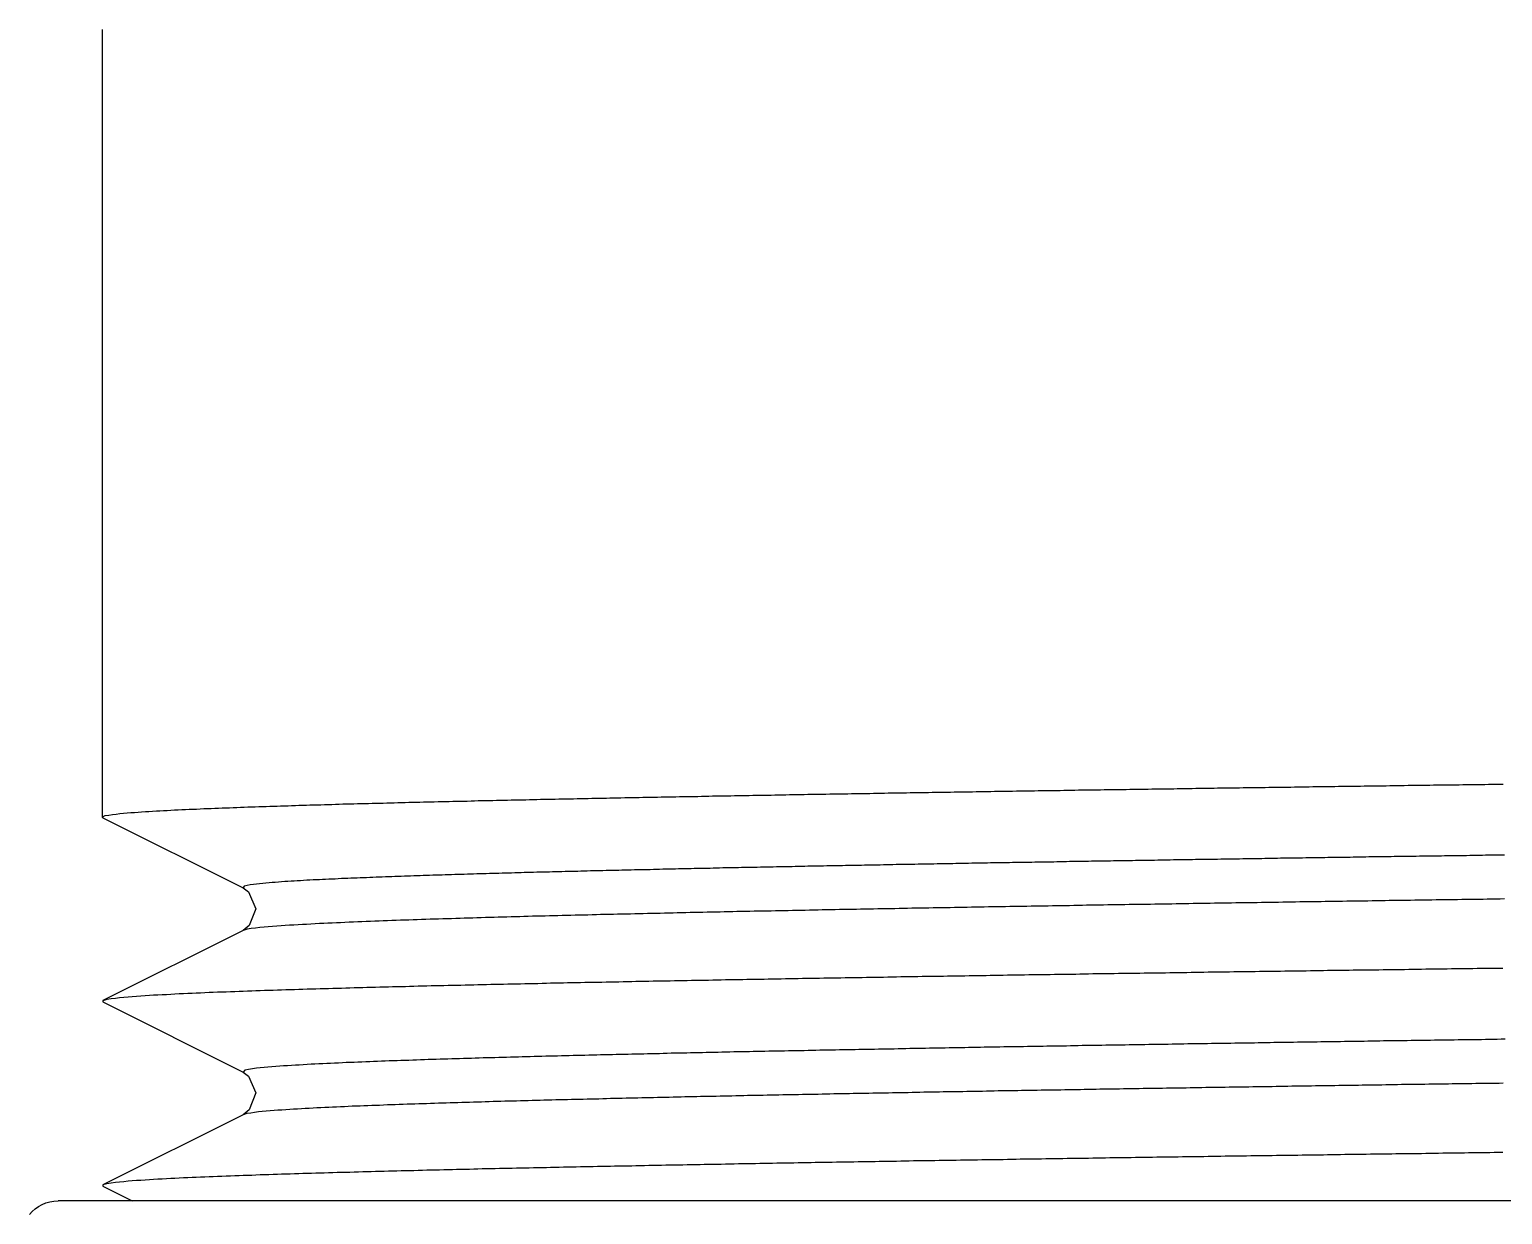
# Model space of a CAD drawing. Header units: millimetres. Extents: x 0 to 3800, y -67 to 2530.
# Drawn here: x 2321.66 to 2333.98, y 898.59 to 908.49 of the extents above; entities that cross this region are included whole.
import ezdxf

# ---------------------------------------------------------------- set-up
doc = ezdxf.new("R2010")
doc.units = ezdxf.units.MM
doc.layers.add('내부선 및 부속', color=4, linetype='Continuous')

msp = doc.modelspace()

# ---------------------------------------------------------------- linework, layer by layer
at = {"layer": '내부선 및 부속', "linetype": 'Continuous'}
for p, q in [((2322.27, 908.494), (2322.27, 901.911)), ((2322.276, 901.905), (2322.27, 901.911)), ((2322.276, 901.905), (2323.449, 901.318)), ((2323.449, 900.963), (2322.276, 900.377)), ((2322.276, 900.377), (2322.276, 900.365)), ((2322.276, 900.365), (2323.449, 899.778)), ((2323.449, 899.423), (2322.276, 898.837)), ((2322.276, 898.837), (2322.276, 898.825)), ((2322.276, 898.825), (2322.521, 898.703)), ((2363.7, 898.703), (2321.902, 898.703))]:
    msp.add_line(p, q, dxfattribs=at)
at = {"layer": '내부선 및 부속', "linetype": 'Continuous', "flags": 128}
for points in [[(2322.27, 901.91), (2322.297, 901.923), (2322.326, 901.928), (2322.357, 901.933), (2322.388, 901.936), (2322.419, 901.94), (2322.449, 901.942), (2322.479, 901.945), (2322.51, 901.948), (2322.54, 901.95), (2322.571, 901.952), (2322.601, 901.954), (2322.632, 901.956), (2322.662, 901.958), (2322.693, 901.96), (2322.724, 901.962), (2322.754, 901.963), (2322.785, 901.965), (2322.815, 901.967), (2322.846, 901.968), (2322.876, 901.97), (2322.907, 901.971), (2322.937, 901.973), (2322.968, 901.974), (2322.999, 901.976), (2323.029, 901.977), (2323.06, 901.978), (2323.09, 901.98), (2323.121, 901.981), (2323.152, 901.982), (2323.182, 901.983), (2323.213, 901.985), (2323.243, 901.986), (2323.274, 901.987), (2323.304, 901.988), (2323.335, 901.989), (2323.366, 901.99), (2323.396, 901.992), (2323.427, 901.993), (2323.457, 901.994), (2323.488, 901.995), (2323.519, 901.996), (2323.549, 901.997), (2323.58, 901.998), (2323.61, 901.999), (2323.641, 902), (2323.672, 902.001), (2323.702, 902.002), (2323.733, 902.003), (2323.763, 902.004), (2323.794, 902.005), (2323.825, 902.006), (2323.855, 902.007), (2323.886, 902.008), (2323.916, 902.009), (2323.947, 902.01), (2323.978, 902.011), (2324.008, 902.012), (2324.039, 902.013), (2324.069, 902.013), (2324.1, 902.014), (2324.13, 902.015), (2324.161, 902.016), (2324.192, 902.017), (2324.222, 902.018), (2324.253, 902.019), (2324.283, 902.02), (2324.314, 902.02), (2324.345, 902.021), (2324.375, 902.022), (2324.406, 902.023), (2324.436, 902.024), (2324.467, 902.024), (2324.498, 902.025), (2324.528, 902.026), (2324.559, 902.027), (2324.589, 902.028), (2324.62, 902.028), (2324.651, 902.029), (2324.681, 902.03), (2324.712, 902.031), (2324.742, 902.032), (2324.773, 902.032), (2324.804, 902.033), (2324.834, 902.034), (2324.865, 902.035), (2324.895, 902.035), (2324.926, 902.036), (2324.957, 902.037), (2324.987, 902.038), (2325.018, 902.038), (2325.048, 902.039), (2325.079, 902.04), (2325.11, 902.04), (2325.14, 902.041), (2325.171, 902.042), (2325.202, 902.043), (2325.232, 902.043), (2325.263, 902.044), (2325.293, 902.045), (2325.324, 902.045), (2325.324, 902.045), (2325.355, 902.046), (2325.385, 902.047), (2325.416, 902.048), (2325.446, 902.048), (2325.477, 902.049), (2325.508, 902.05), (2325.538, 902.05), (2325.569, 902.051), (2325.599, 902.052), (2325.63, 902.052), (2325.661, 902.053), (2325.691, 902.054), (2325.722, 902.054), (2325.752, 902.055), (2325.783, 902.056), (2325.814, 902.056), (2325.844, 902.057), (2325.875, 902.057), (2325.905, 902.058), (2325.936, 902.059), (2325.967, 902.059), (2325.997, 902.06), (2326.028, 902.061), (2326.058, 902.061), (2326.089, 902.062), (2326.12, 902.063), (2326.15, 902.063), (2326.181, 902.064), (2326.211, 902.064), (2326.242, 902.065), (2326.273, 902.066), (2326.303, 902.066), (2326.334, 902.067), (2326.364, 902.068), (2326.395, 902.068), (2326.426, 902.069), (2326.456, 902.069), (2326.487, 902.07), (2326.517, 902.071), (2326.548, 902.071), (2326.579, 902.072), (2326.609, 902.072), (2326.64, 902.073), (2326.67, 902.074), (2326.701, 902.074), (2326.732, 902.075), (2326.762, 902.075), (2326.793, 902.076), (2326.824, 902.076), (2326.854, 902.077), (2326.885, 902.078), (2326.915, 902.078), (2326.946, 902.079), (2326.977, 902.079), (2327.007, 902.08), (2327.038, 902.08), (2327.068, 902.081), (2327.099, 902.082), (2327.13, 902.082), (2327.16, 902.083), (2327.191, 902.083), (2327.221, 902.084), (2327.252, 902.084), (2327.283, 902.085), (2327.313, 902.086), (2327.344, 902.086), (2327.374, 902.087), (2327.405, 902.087), (2327.436, 902.088), (2327.466, 902.088), (2327.497, 902.089), (2327.527, 902.089), (2327.558, 902.09), (2327.589, 902.09), (2327.619, 902.091), (2327.65, 902.092), (2327.68, 902.092), (2327.711, 902.093), (2327.742, 902.093), (2327.772, 902.094), (2327.803, 902.094), (2327.834, 902.095), (2327.864, 902.095), (2327.895, 902.096), (2327.925, 902.096), (2327.956, 902.097), (2327.987, 902.097), (2328.017, 902.098), (2328.048, 902.099), (2328.078, 902.099), (2328.109, 902.1), (2328.14, 902.1), (2328.17, 902.101), (2328.201, 902.101), (2328.231, 902.102), (2328.262, 902.102), (2328.293, 902.103), (2328.323, 902.103), (2328.354, 902.104), (2328.384, 902.104), (2328.384, 902.104), (2328.415, 902.105), (2328.446, 902.105), (2328.476, 902.106), (2328.507, 902.106), (2328.537, 902.107), (2328.568, 902.107), (2328.599, 902.108), (2328.629, 902.108), (2328.66, 902.109), (2328.69, 902.109), (2328.721, 902.11), (2328.752, 902.11), (2328.782, 902.111), (2328.813, 902.111), (2328.844, 902.112), (2328.874, 902.112), (2328.905, 902.113), (2328.935, 902.113), (2328.966, 902.114), (2328.997, 902.114), (2329.027, 902.115), (2329.058, 902.115), (2329.088, 902.116), (2329.119, 902.116), (2329.15, 902.117), (2329.18, 902.117), (2329.211, 902.118), (2329.241, 902.118), (2329.272, 902.119), (2329.303, 902.119), (2329.333, 902.12), (2329.364, 902.12), (2329.394, 902.121), (2329.425, 902.121), (2329.456, 902.122), (2329.486, 902.122), (2329.517, 902.123), (2329.547, 902.123), (2329.578, 902.124), (2329.609, 902.124), (2329.639, 902.124), (2329.67, 902.125), (2329.701, 902.125), (2329.731, 902.126), (2329.762, 902.126), (2329.792, 902.127), (2329.823, 902.127), (2329.854, 902.128), (2329.884, 902.128), (2329.915, 902.129), (2329.945, 902.129), (2329.976, 902.13), (2330.007, 902.13), (2330.037, 902.131), (2330.068, 902.131), (2330.098, 902.132), (2330.129, 902.132), (2330.16, 902.132), (2330.19, 902.133), (2330.221, 902.133), (2330.251, 902.134), (2330.282, 902.134), (2330.313, 902.135), (2330.343, 902.135), (2330.374, 902.136), (2330.404, 902.136), (2330.435, 902.137), (2330.466, 902.137), (2330.496, 902.138), (2330.527, 902.138), (2330.557, 902.138), (2330.588, 902.139), (2330.619, 902.139), (2330.649, 902.14), (2330.68, 902.14), (2330.711, 902.141), (2330.741, 902.141), (2330.772, 902.142), (2330.802, 902.142), (2330.833, 902.142), (2330.864, 902.143), (2330.894, 902.143), (2330.925, 902.144), (2330.955, 902.144), (2330.986, 902.145), (2331.017, 902.145), (2331.047, 902.146), (2331.078, 902.146), (2331.108, 902.147), (2331.139, 902.147), (2331.17, 902.147), (2331.2, 902.148), (2331.231, 902.148), (2331.261, 902.149), (2331.292, 902.149), (2331.323, 902.15), (2331.353, 902.15), (2331.384, 902.15), (2331.415, 902.151), (2331.445, 902.151), (2331.445, 902.151), (2331.476, 902.152), (2331.506, 902.152), (2331.537, 902.153), (2331.568, 902.153), (2331.598, 902.154), (2331.629, 902.154), (2331.659, 902.154), (2331.69, 902.155), (2331.721, 902.155), (2331.751, 902.156), (2331.782, 902.156), (2331.812, 902.157), (2331.843, 902.157), (2331.874, 902.157), (2331.904, 902.158), (2331.935, 902.158), (2331.965, 902.159), (2331.996, 902.159), (2332.027, 902.16), (2332.057, 902.16), (2332.088, 902.16), (2332.118, 902.161), (2332.149, 902.161), (2332.18, 902.162), (2332.21, 902.162), (2332.241, 902.163), (2332.272, 902.163), (2332.302, 902.163), (2332.333, 902.164), (2332.363, 902.164), (2332.394, 902.165), (2332.425, 902.165), (2332.455, 902.166), (2332.486, 902.166), (2332.516, 902.166), (2332.547, 902.167), (2332.578, 902.167), (2332.608, 902.168), (2332.639, 902.168), (2332.669, 902.169), (2332.7, 902.169), (2332.731, 902.169), (2332.761, 902.17), (2332.792, 902.17), (2332.822, 902.171), (2332.853, 902.171), (2332.884, 902.171), (2332.914, 902.172), (2332.945, 902.172), (2332.975, 902.173), (2333.006, 902.173), (2333.037, 902.174), (2333.067, 902.174), (2333.098, 902.174), (2333.129, 902.175), (2333.159, 902.175), (2333.19, 902.176), (2333.22, 902.176), (2333.251, 902.176), (2333.282, 902.177), (2333.312, 902.177), (2333.343, 902.178), (2333.373, 902.178), (2333.404, 902.179), (2333.435, 902.179), (2333.465, 902.179), (2333.496, 902.18), (2333.526, 902.18), (2333.557, 902.181), (2333.588, 902.181), (2333.618, 902.181), (2333.649, 902.182), (2333.679, 902.182), (2333.71, 902.183), (2333.741, 902.183), (2333.771, 902.183), (2333.802, 902.184), (2333.833, 902.184), (2333.863, 902.185), (2333.894, 902.185), (2333.924, 902.185), (2333.955, 902.186), (2333.986, 902.186)], [(2333.996, 901.593), (2333.97, 901.593), (2333.944, 901.592), (2333.917, 901.592), (2333.891, 901.592), (2333.865, 901.591), (2333.838, 901.591), (2333.812, 901.59), (2333.786, 901.59), (2333.759, 901.59), (2333.733, 901.589), (2333.707, 901.589), (2333.68, 901.588), (2333.654, 901.588), (2333.627, 901.588), (2333.601, 901.587), (2333.575, 901.587), (2333.548, 901.587), (2333.522, 901.586), (2333.496, 901.586), (2333.469, 901.585), (2333.443, 901.585), (2333.417, 901.585), (2333.39, 901.584), (2333.364, 901.584), (2333.337, 901.584), (2333.311, 901.583), (2333.285, 901.583), (2333.258, 901.582), (2333.232, 901.582), (2333.206, 901.582), (2333.179, 901.581), (2333.153, 901.581), (2333.127, 901.58), (2333.1, 901.58), (2333.074, 901.58), (2333.048, 901.579), (2333.021, 901.579), (2332.995, 901.579), (2332.968, 901.578), (2332.942, 901.578), (2332.916, 901.577), (2332.889, 901.577), (2332.863, 901.577), (2332.837, 901.576), (2332.81, 901.576), (2332.784, 901.575), (2332.758, 901.575), (2332.731, 901.575), (2332.705, 901.574), (2332.678, 901.574), (2332.652, 901.573), (2332.626, 901.573), (2332.599, 901.573), (2332.573, 901.572), (2332.547, 901.572), (2332.52, 901.572), (2332.494, 901.571), (2332.468, 901.571), (2332.441, 901.57), (2332.415, 901.57), (2332.389, 901.57), (2332.362, 901.569), (2332.336, 901.569), (2332.309, 901.568), (2332.283, 901.568), (2332.257, 901.568), (2332.257, 901.568), (2332.23, 901.567), (2332.204, 901.567), (2332.178, 901.566), (2332.151, 901.566), (2332.125, 901.566), (2332.099, 901.565), (2332.072, 901.565), (2332.046, 901.564), (2332.019, 901.564), (2331.993, 901.564), (2331.967, 901.563), (2331.94, 901.563), (2331.914, 901.562), (2331.888, 901.562), (2331.861, 901.562), (2331.835, 901.561), (2331.809, 901.561), (2331.782, 901.56), (2331.756, 901.56), (2331.73, 901.56), (2331.703, 901.559), (2331.677, 901.559), (2331.65, 901.558), (2331.624, 901.558), (2331.598, 901.557), (2331.571, 901.557), (2331.545, 901.557), (2331.519, 901.556), (2331.492, 901.556), (2331.466, 901.555), (2331.44, 901.555), (2331.413, 901.555), (2331.387, 901.554), (2331.361, 901.554), (2331.334, 901.553), (2331.308, 901.553), (2331.281, 901.553), (2331.255, 901.552), (2331.229, 901.552), (2331.202, 901.551), (2331.176, 901.551), (2331.15, 901.55), (2331.123, 901.55), (2331.097, 901.55), (2331.071, 901.549), (2331.044, 901.549), (2331.018, 901.548), (2330.991, 901.548), (2330.965, 901.548), (2330.939, 901.547), (2330.912, 901.547), (2330.886, 901.546), (2330.86, 901.546), (2330.833, 901.545), (2330.807, 901.545), (2330.781, 901.545), (2330.754, 901.544), (2330.728, 901.544), (2330.702, 901.543), (2330.675, 901.543), (2330.649, 901.542), (2330.622, 901.542), (2330.596, 901.542), (2330.57, 901.541), (2330.543, 901.541), (2330.517, 901.54), (2330.491, 901.54), (2330.464, 901.539), (2330.438, 901.539), (2330.412, 901.539), (2330.385, 901.538), (2330.359, 901.538), (2330.333, 901.537), (2330.306, 901.537), (2330.28, 901.536), (2330.253, 901.536), (2330.227, 901.535), (2330.201, 901.535), (2330.174, 901.535), (2330.148, 901.534), (2330.122, 901.534), (2330.095, 901.533), (2330.069, 901.533), (2330.043, 901.532), (2330.016, 901.532), (2329.99, 901.532), (2329.963, 901.531), (2329.937, 901.531), (2329.911, 901.53), (2329.884, 901.53), (2329.858, 901.529), (2329.832, 901.529), (2329.805, 901.528), (2329.779, 901.528), (2329.753, 901.527), (2329.726, 901.527), (2329.7, 901.527), (2329.674, 901.526), (2329.647, 901.526), (2329.621, 901.525), (2329.621, 901.525), (2329.594, 901.525), (2329.568, 901.524), (2329.542, 901.524), (2329.515, 901.523), (2329.489, 901.523), (2329.463, 901.522), (2329.436, 901.522), (2329.41, 901.522), (2329.384, 901.521), (2329.357, 901.521), (2329.331, 901.52), (2329.305, 901.52), (2329.278, 901.519), (2329.252, 901.519), (2329.225, 901.518), (2329.199, 901.518), (2329.173, 901.517), (2329.146, 901.517), (2329.12, 901.516), (2329.094, 901.516), (2329.067, 901.515), (2329.041, 901.515), (2329.015, 901.514), (2328.988, 901.514), (2328.962, 901.514), (2328.936, 901.513), (2328.909, 901.513), (2328.883, 901.512), (2328.856, 901.512), (2328.83, 901.511), (2328.804, 901.511), (2328.777, 901.51), (2328.751, 901.51), (2328.725, 901.509), (2328.698, 901.509), (2328.672, 901.508), (2328.646, 901.508), (2328.619, 901.507), (2328.593, 901.507), (2328.567, 901.506), (2328.54, 901.506), (2328.514, 901.505), (2328.487, 901.505), (2328.461, 901.504), (2328.435, 901.504), (2328.408, 901.503), (2328.382, 901.503), (2328.356, 901.502), (2328.329, 901.502), (2328.303, 901.501), (2328.277, 901.501), (2328.25, 901.5), (2328.224, 901.5), (2328.198, 901.499), (2328.171, 901.499), (2328.145, 901.498), (2328.118, 901.498), (2328.092, 901.497), (2328.066, 901.497), (2328.039, 901.496), (2328.013, 901.496), (2327.987, 901.495), (2327.96, 901.495), (2327.934, 901.494), (2327.908, 901.494), (2327.881, 901.493), (2327.855, 901.493), (2327.828, 901.492), (2327.802, 901.491), (2327.776, 901.491), (2327.749, 901.49), (2327.723, 901.49), (2327.697, 901.489), (2327.67, 901.489), (2327.644, 901.488), (2327.618, 901.488), (2327.591, 901.487), (2327.565, 901.487), (2327.539, 901.486), (2327.512, 901.486), (2327.486, 901.485), (2327.46, 901.485), (2327.433, 901.484), (2327.407, 901.483), (2327.38, 901.483), (2327.354, 901.482), (2327.328, 901.482), (2327.301, 901.481), (2327.275, 901.481), (2327.249, 901.48), (2327.222, 901.48), (2327.196, 901.479), (2327.17, 901.478), (2327.143, 901.478), (2327.117, 901.477), (2327.091, 901.477), (2327.064, 901.476), (2327.038, 901.476), (2327.011, 901.475), (2326.985, 901.474), (2326.985, 901.474), (2326.959, 901.474), (2326.932, 901.473), (2326.906, 901.473), (2326.88, 901.472), (2326.853, 901.471), (2326.827, 901.471), (2326.801, 901.47), (2326.774, 901.47), (2326.748, 901.469), (2326.722, 901.469), (2326.695, 901.468), (2326.669, 901.467), (2326.642, 901.467), (2326.616, 901.466), (2326.59, 901.465), (2326.563, 901.465), (2326.537, 901.464), (2326.511, 901.464), (2326.484, 901.463), (2326.458, 901.462), (2326.432, 901.462), (2326.405, 901.461), (2326.379, 901.461), (2326.353, 901.46), (2326.326, 901.459), (2326.3, 901.459), (2326.273, 901.458), (2326.247, 901.457), (2326.221, 901.457), (2326.194, 901.456), (2326.168, 901.455), (2326.142, 901.455), (2326.115, 901.454), (2326.089, 901.453), (2326.063, 901.453), (2326.036, 901.452), (2326.01, 901.451), (2325.984, 901.451), (2325.957, 901.45), (2325.931, 901.449), (2325.905, 901.449), (2325.878, 901.448), (2325.852, 901.447), (2325.825, 901.447), (2325.799, 901.446), (2325.773, 901.445), (2325.746, 901.445), (2325.72, 901.444), (2325.694, 901.443), (2325.667, 901.442), (2325.641, 901.442), (2325.615, 901.441), (2325.588, 901.44), (2325.562, 901.44), (2325.536, 901.439), (2325.509, 901.438), (2325.483, 901.437), (2325.457, 901.437), (2325.43, 901.436), (2325.404, 901.435), (2325.377, 901.434), (2325.351, 901.434), (2325.325, 901.433), (2325.298, 901.432), (2325.272, 901.431), (2325.246, 901.43), (2325.219, 901.43), (2325.193, 901.429), (2325.167, 901.428), (2325.14, 901.427), (2325.114, 901.426), (2325.088, 901.426), (2325.061, 901.425), (2325.035, 901.424), (2325.009, 901.423), (2324.982, 901.422), (2324.956, 901.421), (2324.93, 901.42), (2324.903, 901.42), (2324.877, 901.419), (2324.85, 901.418), (2324.824, 901.417), (2324.798, 901.416), (2324.771, 901.415), (2324.745, 901.414), (2324.719, 901.413), (2324.692, 901.412), (2324.666, 901.411), (2324.64, 901.41), (2324.613, 901.409), (2324.587, 901.408), (2324.561, 901.407), (2324.534, 901.406), (2324.508, 901.405), (2324.482, 901.404), (2324.455, 901.403), (2324.429, 901.402), (2324.403, 901.401), (2324.376, 901.4), (2324.35, 901.399), (2324.35, 901.399), (2324.324, 901.398), (2324.297, 901.397), (2324.271, 901.396), (2324.245, 901.395), (2324.218, 901.393), (2324.192, 901.392), (2324.166, 901.391), (2324.139, 901.39), (2324.113, 901.388), (2324.087, 901.387), (2324.06, 901.386), (2324.034, 901.385), (2324.008, 901.383), (2323.981, 901.382), (2323.955, 901.38), (2323.929, 901.379), (2323.902, 901.377), (2323.876, 901.376), (2323.85, 901.374), (2323.823, 901.372), (2323.797, 901.371), (2323.771, 901.369), (2323.744, 901.367), (2323.718, 901.365), (2323.692, 901.363), (2323.666, 901.361), (2323.639, 901.359), (2323.613, 901.356), (2323.587, 901.354), (2323.561, 901.351), (2323.535, 901.348), (2323.508, 901.344), (2323.482, 901.339), (2323.457, 901.334), (2323.449, 901.318), (2323.449, 901.318)], [(2323.449, 901.318), (2323.494, 901.286), (2323.556, 901.145), (2323.501, 901.003), (2323.449, 900.963)], [(2333.996, 901.226), (2333.96, 901.225), (2333.924, 901.225), (2333.889, 901.224), (2333.853, 901.224), (2333.817, 901.223), (2333.782, 901.223), (2333.746, 901.222), (2333.71, 901.222), (2333.675, 901.221), (2333.639, 901.221), (2333.604, 901.22), (2333.568, 901.22), (2333.532, 901.219), (2333.497, 901.219), (2333.461, 901.218), (2333.425, 901.218), (2333.39, 901.217), (2333.354, 901.217), (2333.318, 901.216), (2333.283, 901.215), (2333.247, 901.215), (2333.211, 901.214), (2333.176, 901.214), (2333.14, 901.213), (2333.104, 901.213), (2333.069, 901.212), (2333.033, 901.212), (2332.998, 901.211), (2332.962, 901.211), (2332.926, 901.21), (2332.891, 901.21), (2332.855, 901.209), (2332.819, 901.209), (2332.784, 901.208), (2332.748, 901.208), (2332.712, 901.207), (2332.677, 901.207), (2332.641, 901.206), (2332.605, 901.206), (2332.57, 901.205), (2332.534, 901.204), (2332.498, 901.204), (2332.463, 901.203), (2332.427, 901.203), (2332.392, 901.202), (2332.356, 901.202), (2332.32, 901.201), (2332.285, 901.201), (2332.249, 901.2), (2332.213, 901.2), (2332.178, 901.199), (2332.142, 901.199), (2332.106, 901.198), (2332.106, 901.198), (2332.071, 901.197), (2332.035, 901.197), (2331.999, 901.196), (2331.964, 901.196), (2331.928, 901.195), (2331.892, 901.195), (2331.857, 901.194), (2331.821, 901.194), (2331.786, 901.193), (2331.75, 901.193), (2331.714, 901.192), (2331.679, 901.191), (2331.643, 901.191), (2331.607, 901.19), (2331.572, 901.19), (2331.536, 901.189), (2331.5, 901.189), (2331.465, 901.188), (2331.429, 901.188), (2331.393, 901.187), (2331.358, 901.186), (2331.322, 901.186), (2331.286, 901.185), (2331.251, 901.185), (2331.215, 901.184), (2331.18, 901.184), (2331.144, 901.183), (2331.108, 901.183), (2331.073, 901.182), (2331.037, 901.181), (2331.001, 901.181), (2330.966, 901.18), (2330.93, 901.18), (2330.894, 901.179), (2330.859, 901.179), (2330.823, 901.178), (2330.787, 901.177), (2330.752, 901.177), (2330.716, 901.176), (2330.68, 901.176), (2330.645, 901.175), (2330.609, 901.175), (2330.574, 901.174), (2330.538, 901.173), (2330.502, 901.173), (2330.467, 901.172), (2330.431, 901.172), (2330.395, 901.171), (2330.36, 901.17), (2330.324, 901.17), (2330.288, 901.169), (2330.253, 901.169), (2330.217, 901.168), (2330.181, 901.167), (2330.146, 901.167), (2330.11, 901.166), (2330.074, 901.166), (2330.039, 901.165), (2330.003, 901.164), (2329.968, 901.164), (2329.932, 901.163), (2329.896, 901.163), (2329.861, 901.162), (2329.825, 901.161), (2329.789, 901.161), (2329.754, 901.16), (2329.718, 901.16), (2329.682, 901.159), (2329.647, 901.158), (2329.611, 901.158), (2329.575, 901.157), (2329.54, 901.157), (2329.504, 901.156), (2329.468, 901.155), (2329.433, 901.155), (2329.397, 901.154), (2329.362, 901.153), (2329.326, 901.153), (2329.29, 901.152), (2329.255, 901.152), (2329.219, 901.151), (2329.183, 901.15), (2329.148, 901.15), (2329.112, 901.149), (2329.076, 901.148), (2329.041, 901.148), (2329.005, 901.147), (2328.969, 901.146), (2328.934, 901.146), (2328.898, 901.145), (2328.863, 901.144), (2328.827, 901.144), (2328.791, 901.143), (2328.756, 901.143), (2328.72, 901.142), (2328.684, 901.141), (2328.649, 901.141), (2328.613, 901.14), (2328.577, 901.139), (2328.542, 901.139), (2328.542, 901.139), (2328.506, 901.138), (2328.47, 901.137), (2328.435, 901.137), (2328.399, 901.136), (2328.363, 901.135), (2328.328, 901.134), (2328.292, 901.134), (2328.257, 901.133), (2328.221, 901.132), (2328.185, 901.132), (2328.15, 901.131), (2328.114, 901.13), (2328.078, 901.13), (2328.043, 901.129), (2328.007, 901.128), (2327.971, 901.128), (2327.936, 901.127), (2327.9, 901.126), (2327.864, 901.125), (2327.829, 901.125), (2327.793, 901.124), (2327.758, 901.123), (2327.722, 901.123), (2327.686, 901.122), (2327.651, 901.121), (2327.615, 901.12), (2327.579, 901.12), (2327.544, 901.119), (2327.508, 901.118), (2327.472, 901.118), (2327.437, 901.117), (2327.401, 901.116), (2327.365, 901.115), (2327.33, 901.115), (2327.294, 901.114), (2327.259, 901.113), (2327.223, 901.112), (2327.187, 901.112), (2327.152, 901.111), (2327.116, 901.11), (2327.08, 901.109), (2327.045, 901.108), (2327.009, 901.108), (2326.973, 901.107), (2326.938, 901.106), (2326.902, 901.105), (2326.866, 901.104), (2326.831, 901.104), (2326.795, 901.103), (2326.76, 901.102), (2326.724, 901.101), (2326.688, 901.1), (2326.653, 901.1), (2326.617, 901.099), (2326.581, 901.098), (2326.546, 901.097), (2326.51, 901.096), (2326.474, 901.096), (2326.439, 901.095), (2326.403, 901.094), (2326.367, 901.093), (2326.332, 901.092), (2326.296, 901.091), (2326.261, 901.09), (2326.225, 901.09), (2326.189, 901.089), (2326.154, 901.088), (2326.118, 901.087), (2326.082, 901.086), (2326.047, 901.085), (2326.011, 901.084), (2325.975, 901.083), (2325.94, 901.082), (2325.904, 901.081), (2325.868, 901.081), (2325.833, 901.08), (2325.797, 901.079), (2325.762, 901.078), (2325.726, 901.077), (2325.69, 901.076), (2325.655, 901.075), (2325.619, 901.074), (2325.583, 901.073), (2325.548, 901.072), (2325.512, 901.071), (2325.476, 901.07), (2325.441, 901.069), (2325.405, 901.068), (2325.37, 901.067), (2325.334, 901.066), (2325.298, 901.065), (2325.263, 901.064), (2325.227, 901.063), (2325.191, 901.061), (2325.156, 901.06), (2325.12, 901.059), (2325.084, 901.058), (2325.049, 901.057), (2325.013, 901.056), (2324.978, 901.055), (2324.978, 901.055), (2324.942, 901.054), (2324.906, 901.052), (2324.871, 901.051), (2324.835, 901.05), (2324.799, 901.049), (2324.764, 901.048), (2324.728, 901.046), (2324.693, 901.045), (2324.657, 901.044), (2324.621, 901.042), (2324.586, 901.041), (2324.55, 901.04), (2324.514, 901.038), (2324.479, 901.037), (2324.443, 901.036), (2324.408, 901.034), (2324.372, 901.033), (2324.336, 901.031), (2324.301, 901.03), (2324.265, 901.028), (2324.229, 901.027), (2324.194, 901.025), (2324.158, 901.023), (2324.123, 901.022), (2324.087, 901.02), (2324.051, 901.018), (2324.016, 901.016), (2323.98, 901.014), (2323.945, 901.012), (2323.909, 901.01), (2323.873, 901.008), (2323.838, 901.006), (2323.802, 901.004), (2323.767, 901.001), (2323.731, 900.999), (2323.695, 900.996), (2323.66, 900.993), (2323.624, 900.99), (2323.589, 900.987), (2323.554, 900.983), (2323.518, 900.978), (2323.483, 900.973), (2323.449, 900.963), (2323.449, 900.963)], [(2333.982, 900.646), (2333.946, 900.646), (2333.91, 900.645), (2333.875, 900.645), (2333.839, 900.644), (2333.803, 900.644), (2333.768, 900.644), (2333.732, 900.643), (2333.696, 900.643), (2333.661, 900.642), (2333.625, 900.642), (2333.589, 900.641), (2333.553, 900.641), (2333.518, 900.64), (2333.482, 900.64), (2333.446, 900.639), (2333.411, 900.639), (2333.375, 900.638), (2333.339, 900.638), (2333.303, 900.637), (2333.268, 900.637), (2333.232, 900.636), (2333.196, 900.636), (2333.161, 900.635), (2333.125, 900.635), (2333.089, 900.634), (2333.054, 900.634), (2333.018, 900.633), (2332.982, 900.633), (2332.946, 900.632), (2332.911, 900.632), (2332.875, 900.632), (2332.839, 900.631), (2332.804, 900.631), (2332.768, 900.63), (2332.732, 900.63), (2332.697, 900.629), (2332.661, 900.629), (2332.625, 900.628), (2332.589, 900.628), (2332.554, 900.627), (2332.518, 900.627), (2332.482, 900.626), (2332.447, 900.626), (2332.411, 900.625), (2332.375, 900.625), (2332.339, 900.624), (2332.304, 900.624), (2332.268, 900.623), (2332.232, 900.623), (2332.197, 900.622), (2332.161, 900.622), (2332.125, 900.621), (2332.09, 900.621), (2332.09, 900.621), (2332.054, 900.62), (2332.018, 900.62), (2331.982, 900.619), (2331.947, 900.619), (2331.911, 900.618), (2331.875, 900.618), (2331.84, 900.617), (2331.804, 900.617), (2331.768, 900.616), (2331.733, 900.616), (2331.697, 900.615), (2331.661, 900.615), (2331.625, 900.614), (2331.59, 900.614), (2331.554, 900.613), (2331.518, 900.613), (2331.483, 900.612), (2331.447, 900.612), (2331.411, 900.611), (2331.376, 900.611), (2331.34, 900.61), (2331.304, 900.61), (2331.268, 900.609), (2331.233, 900.608), (2331.197, 900.608), (2331.161, 900.607), (2331.126, 900.607), (2331.09, 900.606), (2331.054, 900.606), (2331.018, 900.605), (2330.983, 900.605), (2330.947, 900.604), (2330.911, 900.604), (2330.876, 900.603), (2330.84, 900.603), (2330.804, 900.602), (2330.769, 900.602), (2330.733, 900.601), (2330.697, 900.601), (2330.661, 900.6), (2330.626, 900.6), (2330.59, 900.599), (2330.554, 900.599), (2330.519, 900.598), (2330.483, 900.598), (2330.447, 900.597), (2330.412, 900.596), (2330.376, 900.596), (2330.34, 900.595), (2330.304, 900.595), (2330.269, 900.594), (2330.233, 900.594), (2330.197, 900.593), (2330.162, 900.593), (2330.126, 900.592), (2330.09, 900.592), (2330.054, 900.591), (2330.019, 900.591), (2329.983, 900.59), (2329.947, 900.589), (2329.912, 900.589), (2329.876, 900.588), (2329.84, 900.588), (2329.805, 900.587), (2329.769, 900.587), (2329.733, 900.586), (2329.697, 900.586), (2329.662, 900.585), (2329.626, 900.584), (2329.59, 900.584), (2329.555, 900.583), (2329.519, 900.583), (2329.483, 900.582), (2329.448, 900.582), (2329.412, 900.581), (2329.376, 900.581), (2329.34, 900.58), (2329.305, 900.579), (2329.269, 900.579), (2329.233, 900.578), (2329.198, 900.578), (2329.162, 900.577), (2329.126, 900.577), (2329.091, 900.576), (2329.055, 900.575), (2329.019, 900.575), (2328.983, 900.574), (2328.948, 900.574), (2328.912, 900.573), (2328.876, 900.573), (2328.841, 900.572), (2328.805, 900.571), (2328.769, 900.571), (2328.734, 900.57), (2328.698, 900.57), (2328.662, 900.569), (2328.626, 900.568), (2328.591, 900.568), (2328.555, 900.567), (2328.519, 900.567), (2328.519, 900.567), (2328.484, 900.566), (2328.448, 900.565), (2328.412, 900.565), (2328.376, 900.564), (2328.341, 900.564), (2328.305, 900.563), (2328.269, 900.562), (2328.234, 900.562), (2328.198, 900.561), (2328.162, 900.561), (2328.127, 900.56), (2328.091, 900.559), (2328.055, 900.559), (2328.019, 900.558), (2327.984, 900.558), (2327.948, 900.557), (2327.912, 900.556), (2327.877, 900.556), (2327.841, 900.555), (2327.805, 900.554), (2327.77, 900.554), (2327.734, 900.553), (2327.698, 900.553), (2327.662, 900.552), (2327.627, 900.551), (2327.591, 900.551), (2327.555, 900.55), (2327.52, 900.549), (2327.484, 900.549), (2327.448, 900.548), (2327.413, 900.548), (2327.377, 900.547), (2327.341, 900.546), (2327.305, 900.546), (2327.27, 900.545), (2327.234, 900.544), (2327.198, 900.544), (2327.163, 900.543), (2327.127, 900.542), (2327.091, 900.542), (2327.056, 900.541), (2327.02, 900.54), (2326.984, 900.54), (2326.948, 900.539), (2326.913, 900.538), (2326.877, 900.538), (2326.841, 900.537), (2326.806, 900.536), (2326.77, 900.536), (2326.734, 900.535), (2326.699, 900.534), (2326.663, 900.534), (2326.627, 900.533), (2326.591, 900.532), (2326.556, 900.531), (2326.52, 900.531), (2326.484, 900.53), (2326.449, 900.529), (2326.413, 900.529), (2326.377, 900.528), (2326.342, 900.527), (2326.306, 900.527), (2326.27, 900.526), (2326.234, 900.525), (2326.199, 900.524), (2326.163, 900.524), (2326.127, 900.523), (2326.092, 900.522), (2326.056, 900.521), (2326.02, 900.521), (2325.985, 900.52), (2325.949, 900.519), (2325.913, 900.518), (2325.877, 900.518), (2325.842, 900.517), (2325.806, 900.516), (2325.77, 900.515), (2325.735, 900.515), (2325.699, 900.514), (2325.663, 900.513), (2325.628, 900.512), (2325.592, 900.512), (2325.556, 900.511), (2325.52, 900.51), (2325.485, 900.509), (2325.449, 900.508), (2325.413, 900.508), (2325.378, 900.507), (2325.342, 900.506), (2325.306, 900.505), (2325.271, 900.504), (2325.235, 900.504), (2325.199, 900.503), (2325.163, 900.502), (2325.128, 900.501), (2325.092, 900.5), (2325.056, 900.499), (2325.021, 900.499), (2324.985, 900.498), (2324.949, 900.497), (2324.949, 900.497), (2324.914, 900.496), (2324.878, 900.495), (2324.842, 900.494), (2324.807, 900.493), (2324.771, 900.492), (2324.735, 900.492), (2324.699, 900.491), (2324.664, 900.49), (2324.628, 900.489), (2324.592, 900.488), (2324.557, 900.487), (2324.521, 900.486), (2324.485, 900.485), (2324.45, 900.484), (2324.414, 900.483), (2324.378, 900.482), (2324.343, 900.481), (2324.307, 900.48), (2324.271, 900.479), (2324.235, 900.478), (2324.2, 900.477), (2324.164, 900.476), (2324.128, 900.475), (2324.093, 900.474), (2324.057, 900.473), (2324.021, 900.472), (2323.986, 900.471), (2323.95, 900.47), (2323.914, 900.469), (2323.879, 900.468), (2323.843, 900.467), (2323.807, 900.466), (2323.771, 900.465), (2323.736, 900.463), (2323.7, 900.462), (2323.664, 900.461), (2323.629, 900.46), (2323.593, 900.459), (2323.557, 900.458), (2323.522, 900.456), (2323.486, 900.455), (2323.45, 900.454), (2323.415, 900.452), (2323.379, 900.451), (2323.343, 900.45), (2323.308, 900.448), (2323.272, 900.447), (2323.236, 900.446), (2323.2, 900.444), (2323.165, 900.443), (2323.129, 900.441), (2323.093, 900.44), (2323.058, 900.438), (2323.022, 900.437), (2322.986, 900.435), (2322.951, 900.434), (2322.915, 900.432), (2322.879, 900.43), (2322.844, 900.428), (2322.808, 900.426), (2322.772, 900.425), (2322.737, 900.423), (2322.701, 900.421), (2322.666, 900.418), (2322.63, 900.416), (2322.594, 900.414), (2322.559, 900.411), (2322.523, 900.409), (2322.487, 900.406), (2322.452, 900.403), (2322.416, 900.399), (2322.381, 900.395), (2322.346, 900.391), (2322.31, 900.386), (2322.276, 900.376), (2322.276, 900.376)], [(2334.001, 900.053), (2333.968, 900.053), (2333.936, 900.052), (2333.903, 900.052), (2333.87, 900.051), (2333.837, 900.051), (2333.805, 900.05), (2333.772, 900.05), (2333.739, 900.05), (2333.706, 900.049), (2333.674, 900.049), (2333.641, 900.048), (2333.608, 900.048), (2333.575, 900.047), (2333.543, 900.047), (2333.51, 900.046), (2333.477, 900.046), (2333.444, 900.045), (2333.412, 900.045), (2333.379, 900.044), (2333.346, 900.044), (2333.314, 900.043), (2333.281, 900.043), (2333.248, 900.042), (2333.215, 900.042), (2333.183, 900.041), (2333.15, 900.041), (2333.117, 900.041), (2333.084, 900.04), (2333.052, 900.04), (2333.019, 900.039), (2332.986, 900.039), (2332.953, 900.038), (2332.921, 900.038), (2332.888, 900.037), (2332.855, 900.037), (2332.822, 900.036), (2332.79, 900.036), (2332.757, 900.035), (2332.724, 900.035), (2332.691, 900.034), (2332.691, 900.034), (2332.659, 900.034), (2332.626, 900.033), (2332.593, 900.033), (2332.561, 900.032), (2332.528, 900.032), (2332.495, 900.031), (2332.462, 900.031), (2332.43, 900.03), (2332.397, 900.03), (2332.364, 900.029), (2332.331, 900.029), (2332.299, 900.028), (2332.266, 900.028), (2332.233, 900.027), (2332.2, 900.027), (2332.168, 900.026), (2332.135, 900.026), (2332.102, 900.025), (2332.069, 900.025), (2332.037, 900.024), (2332.004, 900.024), (2331.971, 900.023), (2331.938, 900.023), (2331.906, 900.022), (2331.873, 900.022), (2331.84, 900.021), (2331.808, 900.021), (2331.775, 900.02), (2331.742, 900.02), (2331.709, 900.019), (2331.677, 900.019), (2331.644, 900.018), (2331.611, 900.018), (2331.578, 900.017), (2331.546, 900.017), (2331.513, 900.016), (2331.48, 900.016), (2331.447, 900.015), (2331.415, 900.015), (2331.382, 900.014), (2331.349, 900.014), (2331.316, 900.013), (2331.284, 900.013), (2331.251, 900.012), (2331.218, 900.012), (2331.185, 900.011), (2331.153, 900.011), (2331.12, 900.01), (2331.087, 900.01), (2331.055, 900.009), (2331.022, 900.009), (2330.989, 900.008), (2330.956, 900.008), (2330.924, 900.007), (2330.891, 900.007), (2330.858, 900.006), (2330.825, 900.005), (2330.793, 900.005), (2330.76, 900.004), (2330.727, 900.004), (2330.694, 900.003), (2330.662, 900.003), (2330.629, 900.002), (2330.596, 900.002), (2330.563, 900.001), (2330.531, 900.001), (2330.498, 900), (2330.465, 900), (2330.432, 899.999), (2330.4, 899.999), (2330.367, 899.998), (2330.334, 899.997), (2330.302, 899.997), (2330.269, 899.996), (2330.236, 899.996), (2330.203, 899.995), (2330.171, 899.995), (2330.138, 899.994), (2330.105, 899.994), (2330.072, 899.993), (2330.04, 899.993), (2330.007, 899.992), (2329.974, 899.991), (2329.941, 899.991), (2329.909, 899.99), (2329.876, 899.99), (2329.843, 899.989), (2329.81, 899.989), (2329.778, 899.988), (2329.745, 899.988), (2329.712, 899.987), (2329.679, 899.986), (2329.647, 899.986), (2329.614, 899.985), (2329.581, 899.985), (2329.549, 899.984), (2329.516, 899.984), (2329.483, 899.983), (2329.45, 899.982), (2329.418, 899.982), (2329.418, 899.982), (2329.385, 899.981), (2329.352, 899.981), (2329.319, 899.98), (2329.287, 899.98), (2329.254, 899.979), (2329.221, 899.978), (2329.188, 899.978), (2329.156, 899.977), (2329.123, 899.977), (2329.09, 899.976), (2329.057, 899.975), (2329.025, 899.975), (2328.992, 899.974), (2328.959, 899.974), (2328.927, 899.973), (2328.894, 899.972), (2328.861, 899.972), (2328.828, 899.971), (2328.796, 899.971), (2328.763, 899.97), (2328.73, 899.969), (2328.697, 899.969), (2328.665, 899.968), (2328.632, 899.968), (2328.599, 899.967), (2328.566, 899.966), (2328.534, 899.966), (2328.501, 899.965), (2328.468, 899.965), (2328.435, 899.964), (2328.403, 899.963), (2328.37, 899.963), (2328.337, 899.962), (2328.305, 899.961), (2328.272, 899.961), (2328.239, 899.96), (2328.206, 899.96), (2328.174, 899.959), (2328.141, 899.958), (2328.108, 899.958), (2328.075, 899.957), (2328.043, 899.956), (2328.01, 899.956), (2327.977, 899.955), (2327.944, 899.955), (2327.912, 899.954), (2327.879, 899.953), (2327.846, 899.953), (2327.813, 899.952), (2327.781, 899.951), (2327.748, 899.951), (2327.715, 899.95), (2327.683, 899.949), (2327.65, 899.949), (2327.617, 899.948), (2327.584, 899.947), (2327.552, 899.947), (2327.519, 899.946), (2327.486, 899.945), (2327.453, 899.945), (2327.421, 899.944), (2327.388, 899.943), (2327.355, 899.943), (2327.322, 899.942), (2327.29, 899.941), (2327.257, 899.94), (2327.224, 899.94), (2327.191, 899.939), (2327.159, 899.938), (2327.126, 899.938), (2327.093, 899.937), (2327.061, 899.936), (2327.028, 899.936), (2326.995, 899.935), (2326.962, 899.934), (2326.93, 899.933), (2326.897, 899.933), (2326.864, 899.932), (2326.831, 899.931), (2326.799, 899.93), (2326.766, 899.93), (2326.733, 899.929), (2326.7, 899.928), (2326.668, 899.927), (2326.635, 899.927), (2326.602, 899.926), (2326.57, 899.925), (2326.537, 899.924), (2326.504, 899.924), (2326.471, 899.923), (2326.439, 899.922), (2326.406, 899.921), (2326.373, 899.921), (2326.34, 899.92), (2326.308, 899.919), (2326.275, 899.918), (2326.242, 899.917), (2326.209, 899.917), (2326.177, 899.916), (2326.144, 899.915), (2326.144, 899.915), (2326.111, 899.914), (2326.079, 899.913), (2326.046, 899.913), (2326.013, 899.912), (2325.98, 899.911), (2325.948, 899.91), (2325.915, 899.909), (2325.882, 899.908), (2325.849, 899.907), (2325.817, 899.907), (2325.784, 899.906), (2325.751, 899.905), (2325.718, 899.904), (2325.686, 899.903), (2325.653, 899.902), (2325.62, 899.901), (2325.588, 899.9), (2325.555, 899.899), (2325.522, 899.899), (2325.489, 899.898), (2325.457, 899.897), (2325.424, 899.896), (2325.391, 899.895), (2325.358, 899.894), (2325.326, 899.893), (2325.293, 899.892), (2325.26, 899.891), (2325.227, 899.89), (2325.195, 899.889), (2325.162, 899.888), (2325.129, 899.887), (2325.097, 899.886), (2325.064, 899.885), (2325.031, 899.884), (2324.998, 899.883), (2324.966, 899.882), (2324.933, 899.881), (2324.9, 899.88), (2324.868, 899.879), (2324.835, 899.877), (2324.802, 899.876), (2324.769, 899.875), (2324.737, 899.874), (2324.704, 899.873), (2324.671, 899.872), (2324.638, 899.871), (2324.606, 899.869), (2324.573, 899.868), (2324.54, 899.867), (2324.508, 899.866), (2324.475, 899.864), (2324.442, 899.863), (2324.409, 899.862), (2324.377, 899.86), (2324.344, 899.859), (2324.311, 899.858), (2324.279, 899.856), (2324.246, 899.855), (2324.213, 899.853), (2324.18, 899.852), (2324.148, 899.85), (2324.115, 899.849), (2324.082, 899.847), (2324.05, 899.845), (2324.017, 899.844), (2323.984, 899.842), (2323.952, 899.84), (2323.919, 899.838), (2323.886, 899.837), (2323.853, 899.835), (2323.821, 899.832), (2323.788, 899.83), (2323.755, 899.828), (2323.723, 899.826), (2323.69, 899.823), (2323.657, 899.821), (2323.625, 899.818), (2323.592, 899.814), (2323.56, 899.811), (2323.527, 899.807), (2323.495, 899.802), (2323.463, 899.795), (2323.449, 899.778), (2323.449, 899.778)], [(2323.449, 899.778), (2323.494, 899.746), (2323.556, 899.605), (2323.501, 899.463), (2323.449, 899.423)], [(2333.986, 899.686), (2333.953, 899.685), (2333.921, 899.685), (2333.888, 899.684), (2333.855, 899.684), (2333.822, 899.683), (2333.79, 899.683), (2333.757, 899.683), (2333.724, 899.682), (2333.691, 899.682), (2333.659, 899.681), (2333.626, 899.681), (2333.593, 899.68), (2333.56, 899.68), (2333.528, 899.679), (2333.495, 899.679), (2333.462, 899.678), (2333.43, 899.678), (2333.397, 899.677), (2333.364, 899.677), (2333.331, 899.676), (2333.299, 899.676), (2333.266, 899.675), (2333.233, 899.675), (2333.2, 899.674), (2333.168, 899.674), (2333.135, 899.674), (2333.102, 899.673), (2333.069, 899.673), (2333.037, 899.672), (2333.004, 899.672), (2332.971, 899.671), (2332.938, 899.671), (2332.906, 899.67), (2332.873, 899.67), (2332.84, 899.669), (2332.807, 899.669), (2332.775, 899.668), (2332.742, 899.668), (2332.709, 899.667), (2332.709, 899.667), (2332.677, 899.667), (2332.644, 899.666), (2332.611, 899.666), (2332.578, 899.665), (2332.546, 899.665), (2332.513, 899.664), (2332.48, 899.664), (2332.447, 899.663), (2332.415, 899.663), (2332.382, 899.662), (2332.349, 899.662), (2332.316, 899.661), (2332.284, 899.661), (2332.251, 899.66), (2332.218, 899.66), (2332.185, 899.659), (2332.153, 899.659), (2332.12, 899.658), (2332.087, 899.658), (2332.054, 899.657), (2332.022, 899.657), (2331.989, 899.656), (2331.956, 899.656), (2331.924, 899.655), (2331.891, 899.655), (2331.858, 899.654), (2331.825, 899.654), (2331.793, 899.653), (2331.76, 899.653), (2331.727, 899.652), (2331.694, 899.652), (2331.662, 899.651), (2331.629, 899.651), (2331.596, 899.65), (2331.563, 899.65), (2331.531, 899.649), (2331.498, 899.649), (2331.465, 899.648), (2331.432, 899.648), (2331.4, 899.647), (2331.367, 899.647), (2331.334, 899.646), (2331.301, 899.646), (2331.269, 899.645), (2331.236, 899.645), (2331.203, 899.644), (2331.171, 899.644), (2331.138, 899.643), (2331.105, 899.643), (2331.072, 899.642), (2331.04, 899.642), (2331.007, 899.641), (2330.974, 899.641), (2330.941, 899.64), (2330.909, 899.64), (2330.876, 899.639), (2330.843, 899.638), (2330.81, 899.638), (2330.778, 899.637), (2330.745, 899.637), (2330.712, 899.636), (2330.679, 899.636), (2330.647, 899.635), (2330.614, 899.635), (2330.581, 899.634), (2330.548, 899.634), (2330.516, 899.633), (2330.483, 899.633), (2330.45, 899.632), (2330.418, 899.632), (2330.385, 899.631), (2330.352, 899.63), (2330.319, 899.63), (2330.287, 899.629), (2330.254, 899.629), (2330.221, 899.628), (2330.188, 899.628), (2330.156, 899.627), (2330.123, 899.627), (2330.09, 899.626), (2330.057, 899.626), (2330.025, 899.625), (2329.992, 899.624), (2329.959, 899.624), (2329.926, 899.623), (2329.894, 899.623), (2329.861, 899.622), (2329.828, 899.622), (2329.795, 899.621), (2329.763, 899.621), (2329.73, 899.62), (2329.697, 899.619), (2329.665, 899.619), (2329.632, 899.618), (2329.599, 899.618), (2329.566, 899.617), (2329.534, 899.617), (2329.501, 899.616), (2329.468, 899.615), (2329.435, 899.615), (2329.435, 899.615), (2329.403, 899.614), (2329.37, 899.614), (2329.337, 899.613), (2329.304, 899.613), (2329.272, 899.612), (2329.239, 899.611), (2329.206, 899.611), (2329.173, 899.61), (2329.141, 899.61), (2329.108, 899.609), (2329.075, 899.608), (2329.043, 899.608), (2329.01, 899.607), (2328.977, 899.607), (2328.944, 899.606), (2328.912, 899.606), (2328.879, 899.605), (2328.846, 899.604), (2328.813, 899.604), (2328.781, 899.603), (2328.748, 899.603), (2328.715, 899.602), (2328.682, 899.601), (2328.65, 899.601), (2328.617, 899.6), (2328.584, 899.6), (2328.551, 899.599), (2328.519, 899.598), (2328.486, 899.598), (2328.453, 899.597), (2328.42, 899.596), (2328.388, 899.596), (2328.355, 899.595), (2328.322, 899.595), (2328.29, 899.594), (2328.257, 899.593), (2328.224, 899.593), (2328.191, 899.592), (2328.159, 899.591), (2328.126, 899.591), (2328.093, 899.59), (2328.06, 899.59), (2328.028, 899.589), (2327.995, 899.588), (2327.962, 899.588), (2327.929, 899.587), (2327.897, 899.586), (2327.864, 899.586), (2327.831, 899.585), (2327.798, 899.584), (2327.766, 899.584), (2327.733, 899.583), (2327.7, 899.582), (2327.668, 899.582), (2327.635, 899.581), (2327.602, 899.58), (2327.569, 899.58), (2327.537, 899.579), (2327.504, 899.578), (2327.471, 899.578), (2327.438, 899.577), (2327.406, 899.576), (2327.373, 899.576), (2327.34, 899.575), (2327.307, 899.574), (2327.275, 899.574), (2327.242, 899.573), (2327.209, 899.572), (2327.177, 899.571), (2327.144, 899.571), (2327.111, 899.57), (2327.078, 899.569), (2327.046, 899.569), (2327.013, 899.568), (2326.98, 899.567), (2326.947, 899.566), (2326.915, 899.566), (2326.882, 899.565), (2326.849, 899.564), (2326.816, 899.564), (2326.784, 899.563), (2326.751, 899.562), (2326.718, 899.561), (2326.685, 899.561), (2326.653, 899.56), (2326.62, 899.559), (2326.587, 899.558), (2326.555, 899.558), (2326.522, 899.557), (2326.489, 899.556), (2326.456, 899.555), (2326.424, 899.554), (2326.391, 899.554), (2326.358, 899.553), (2326.325, 899.552), (2326.293, 899.551), (2326.26, 899.551), (2326.227, 899.55), (2326.194, 899.549), (2326.162, 899.548), (2326.162, 899.548), (2326.129, 899.547), (2326.096, 899.547), (2326.064, 899.546), (2326.031, 899.545), (2325.998, 899.544), (2325.965, 899.543), (2325.933, 899.542), (2325.9, 899.542), (2325.867, 899.541), (2325.834, 899.54), (2325.802, 899.539), (2325.769, 899.538), (2325.736, 899.537), (2325.703, 899.536), (2325.671, 899.535), (2325.638, 899.535), (2325.605, 899.534), (2325.573, 899.533), (2325.54, 899.532), (2325.507, 899.531), (2325.474, 899.53), (2325.442, 899.529), (2325.409, 899.528), (2325.376, 899.527), (2325.343, 899.526), (2325.311, 899.525), (2325.278, 899.524), (2325.245, 899.523), (2325.213, 899.522), (2325.18, 899.521), (2325.147, 899.52), (2325.114, 899.519), (2325.082, 899.518), (2325.049, 899.517), (2325.016, 899.516), (2324.983, 899.515), (2324.951, 899.514), (2324.918, 899.513), (2324.885, 899.512), (2324.853, 899.511), (2324.82, 899.51), (2324.787, 899.509), (2324.754, 899.507), (2324.722, 899.506), (2324.689, 899.505), (2324.656, 899.504), (2324.624, 899.503), (2324.591, 899.501), (2324.558, 899.5), (2324.525, 899.499), (2324.493, 899.498), (2324.46, 899.496), (2324.427, 899.495), (2324.394, 899.494), (2324.362, 899.493), (2324.329, 899.491), (2324.296, 899.49), (2324.264, 899.488), (2324.231, 899.487), (2324.198, 899.486), (2324.165, 899.484), (2324.133, 899.482), (2324.1, 899.481), (2324.067, 899.479), (2324.035, 899.478), (2324.002, 899.476), (2323.969, 899.474), (2323.937, 899.472), (2323.904, 899.47), (2323.871, 899.468), (2323.839, 899.466), (2323.806, 899.464), (2323.773, 899.462), (2323.741, 899.46), (2323.708, 899.457), (2323.675, 899.455), (2323.642, 899.452), (2323.61, 899.449), (2323.577, 899.446), (2323.545, 899.442), (2323.513, 899.437), (2323.48, 899.432), (2323.449, 899.423), (2323.449, 899.423)], [(2333.982, 899.107), (2333.946, 899.106), (2333.91, 899.106), (2333.875, 899.105), (2333.839, 899.105), (2333.803, 899.104), (2333.768, 899.104), (2333.732, 899.103), (2333.696, 899.103), (2333.661, 899.102), (2333.625, 899.102), (2333.589, 899.101), (2333.553, 899.101), (2333.518, 899.1), (2333.482, 899.1), (2333.446, 899.099), (2333.411, 899.099), (2333.375, 899.098), (2333.339, 899.098), (2333.303, 899.097), (2333.268, 899.097), (2333.232, 899.097), (2333.196, 899.096), (2333.161, 899.096), (2333.125, 899.095), (2333.089, 899.095), (2333.054, 899.094), (2333.018, 899.094), (2332.982, 899.093), (2332.946, 899.093), (2332.911, 899.092), (2332.875, 899.092), (2332.839, 899.091), (2332.804, 899.091), (2332.768, 899.09), (2332.732, 899.09), (2332.697, 899.089), (2332.661, 899.089), (2332.625, 899.088), (2332.589, 899.088), (2332.554, 899.087), (2332.518, 899.087), (2332.482, 899.086), (2332.447, 899.086), (2332.411, 899.085), (2332.375, 899.085), (2332.339, 899.084), (2332.304, 899.084), (2332.268, 899.083), (2332.232, 899.083), (2332.197, 899.082), (2332.161, 899.082), (2332.125, 899.081), (2332.09, 899.081), (2332.09, 899.081), (2332.054, 899.08), (2332.018, 899.08), (2331.982, 899.079), (2331.947, 899.079), (2331.911, 899.078), (2331.875, 899.078), (2331.84, 899.077), (2331.804, 899.077), (2331.768, 899.076), (2331.733, 899.076), (2331.697, 899.075), (2331.661, 899.075), (2331.625, 899.074), (2331.59, 899.074), (2331.554, 899.073), (2331.518, 899.073), (2331.483, 899.072), (2331.447, 899.072), (2331.411, 899.071), (2331.375, 899.071), (2331.34, 899.07), (2331.304, 899.07), (2331.268, 899.069), (2331.233, 899.069), (2331.197, 899.068), (2331.161, 899.068), (2331.126, 899.067), (2331.09, 899.067), (2331.054, 899.066), (2331.018, 899.066), (2330.983, 899.065), (2330.947, 899.065), (2330.911, 899.064), (2330.876, 899.063), (2330.84, 899.063), (2330.804, 899.062), (2330.769, 899.062), (2330.733, 899.061), (2330.697, 899.061), (2330.661, 899.06), (2330.626, 899.06), (2330.59, 899.059), (2330.554, 899.059), (2330.519, 899.058), (2330.483, 899.058), (2330.447, 899.057), (2330.412, 899.057), (2330.376, 899.056), (2330.34, 899.056), (2330.304, 899.055), (2330.269, 899.054), (2330.233, 899.054), (2330.197, 899.053), (2330.162, 899.053), (2330.126, 899.052), (2330.09, 899.052), (2330.054, 899.051), (2330.019, 899.051), (2329.983, 899.05), (2329.947, 899.05), (2329.912, 899.049), (2329.876, 899.048), (2329.84, 899.048), (2329.805, 899.047), (2329.769, 899.047), (2329.733, 899.046), (2329.697, 899.046), (2329.662, 899.045), (2329.626, 899.045), (2329.59, 899.044), (2329.555, 899.044), (2329.519, 899.043), (2329.483, 899.042), (2329.448, 899.042), (2329.412, 899.041), (2329.376, 899.041), (2329.34, 899.04), (2329.305, 899.04), (2329.269, 899.039), (2329.233, 899.038), (2329.198, 899.038), (2329.162, 899.037), (2329.126, 899.037), (2329.091, 899.036), (2329.055, 899.036), (2329.019, 899.035), (2328.983, 899.034), (2328.948, 899.034), (2328.912, 899.033), (2328.876, 899.033), (2328.841, 899.032), (2328.805, 899.032), (2328.769, 899.031), (2328.733, 899.03), (2328.698, 899.03), (2328.662, 899.029), (2328.626, 899.029), (2328.591, 899.028), (2328.555, 899.027), (2328.519, 899.027), (2328.519, 899.027), (2328.484, 899.026), (2328.448, 899.026), (2328.412, 899.025), (2328.376, 899.024), (2328.341, 899.024), (2328.305, 899.023), (2328.269, 899.023), (2328.234, 899.022), (2328.198, 899.021), (2328.162, 899.021), (2328.127, 899.02), (2328.091, 899.02), (2328.055, 899.019), (2328.019, 899.018), (2327.984, 899.018), (2327.948, 899.017), (2327.912, 899.017), (2327.877, 899.016), (2327.841, 899.015), (2327.805, 899.015), (2327.77, 899.014), (2327.734, 899.013), (2327.698, 899.013), (2327.662, 899.012), (2327.627, 899.012), (2327.591, 899.011), (2327.555, 899.01), (2327.52, 899.01), (2327.484, 899.009), (2327.448, 899.008), (2327.413, 899.008), (2327.377, 899.007), (2327.341, 899.006), (2327.305, 899.006), (2327.27, 899.005), (2327.234, 899.004), (2327.198, 899.004), (2327.163, 899.003), (2327.127, 899.002), (2327.091, 899.002), (2327.056, 899.001), (2327.02, 899), (2326.984, 899), (2326.948, 898.999), (2326.913, 898.998), (2326.877, 898.998), (2326.841, 898.997), (2326.806, 898.996), (2326.77, 898.996), (2326.734, 898.995), (2326.699, 898.994), (2326.663, 898.994), (2326.627, 898.993), (2326.591, 898.992), (2326.556, 898.992), (2326.52, 898.991), (2326.484, 898.99), (2326.449, 898.99), (2326.413, 898.989), (2326.377, 898.988), (2326.342, 898.987), (2326.306, 898.987), (2326.27, 898.986), (2326.234, 898.985), (2326.199, 898.985), (2326.163, 898.984), (2326.127, 898.983), (2326.092, 898.982), (2326.056, 898.982), (2326.02, 898.981), (2325.985, 898.98), (2325.949, 898.979), (2325.913, 898.979), (2325.877, 898.978), (2325.842, 898.977), (2325.806, 898.976), (2325.77, 898.976), (2325.735, 898.975), (2325.699, 898.974), (2325.663, 898.973), (2325.628, 898.973), (2325.592, 898.972), (2325.556, 898.971), (2325.52, 898.97), (2325.485, 898.969), (2325.449, 898.969), (2325.413, 898.968), (2325.378, 898.967), (2325.342, 898.966), (2325.306, 898.965), (2325.271, 898.965), (2325.235, 898.964), (2325.199, 898.963), (2325.163, 898.962), (2325.128, 898.961), (2325.092, 898.96), (2325.056, 898.96), (2325.021, 898.959), (2324.985, 898.958), (2324.949, 898.957), (2324.949, 898.957), (2324.914, 898.956), (2324.878, 898.955), (2324.842, 898.954), (2324.807, 898.954), (2324.771, 898.953), (2324.735, 898.952), (2324.699, 898.951), (2324.664, 898.95), (2324.628, 898.949), (2324.592, 898.948), (2324.557, 898.947), (2324.521, 898.946), (2324.485, 898.945), (2324.45, 898.944), (2324.414, 898.943), (2324.378, 898.942), (2324.342, 898.941), (2324.307, 898.94), (2324.271, 898.939), (2324.235, 898.939), (2324.2, 898.938), (2324.164, 898.936), (2324.128, 898.935), (2324.093, 898.934), (2324.057, 898.933), (2324.021, 898.932), (2323.986, 898.931), (2323.95, 898.93), (2323.914, 898.929), (2323.878, 898.928), (2323.843, 898.927), (2323.807, 898.926), (2323.771, 898.925), (2323.736, 898.924), (2323.7, 898.922), (2323.664, 898.921), (2323.629, 898.92), (2323.593, 898.919), (2323.557, 898.918), (2323.522, 898.916), (2323.486, 898.915), (2323.45, 898.914), (2323.415, 898.913), (2323.379, 898.911), (2323.343, 898.91), (2323.308, 898.909), (2323.272, 898.907), (2323.236, 898.906), (2323.2, 898.904), (2323.165, 898.903), (2323.129, 898.902), (2323.093, 898.9), (2323.058, 898.899), (2323.022, 898.897), (2322.986, 898.895), (2322.951, 898.894), (2322.915, 898.892), (2322.879, 898.89), (2322.844, 898.889), (2322.808, 898.887), (2322.772, 898.885), (2322.737, 898.883), (2322.701, 898.881), (2322.666, 898.879), (2322.63, 898.876), (2322.594, 898.874), (2322.559, 898.872), (2322.523, 898.869), (2322.487, 898.866), (2322.452, 898.863), (2322.416, 898.86), (2322.381, 898.856), (2322.346, 898.851), (2322.31, 898.846), (2322.276, 898.836), (2322.276, 898.836)]]:
    msp.add_lwpolyline(points, dxfattribs=at)
msp.add_lwpolyline([(2321.663, 898.588, -0.226267), (2321.902, 898.703)], format="xyb", dxfattribs=at)

doc.saveas('drawing.dxf')
